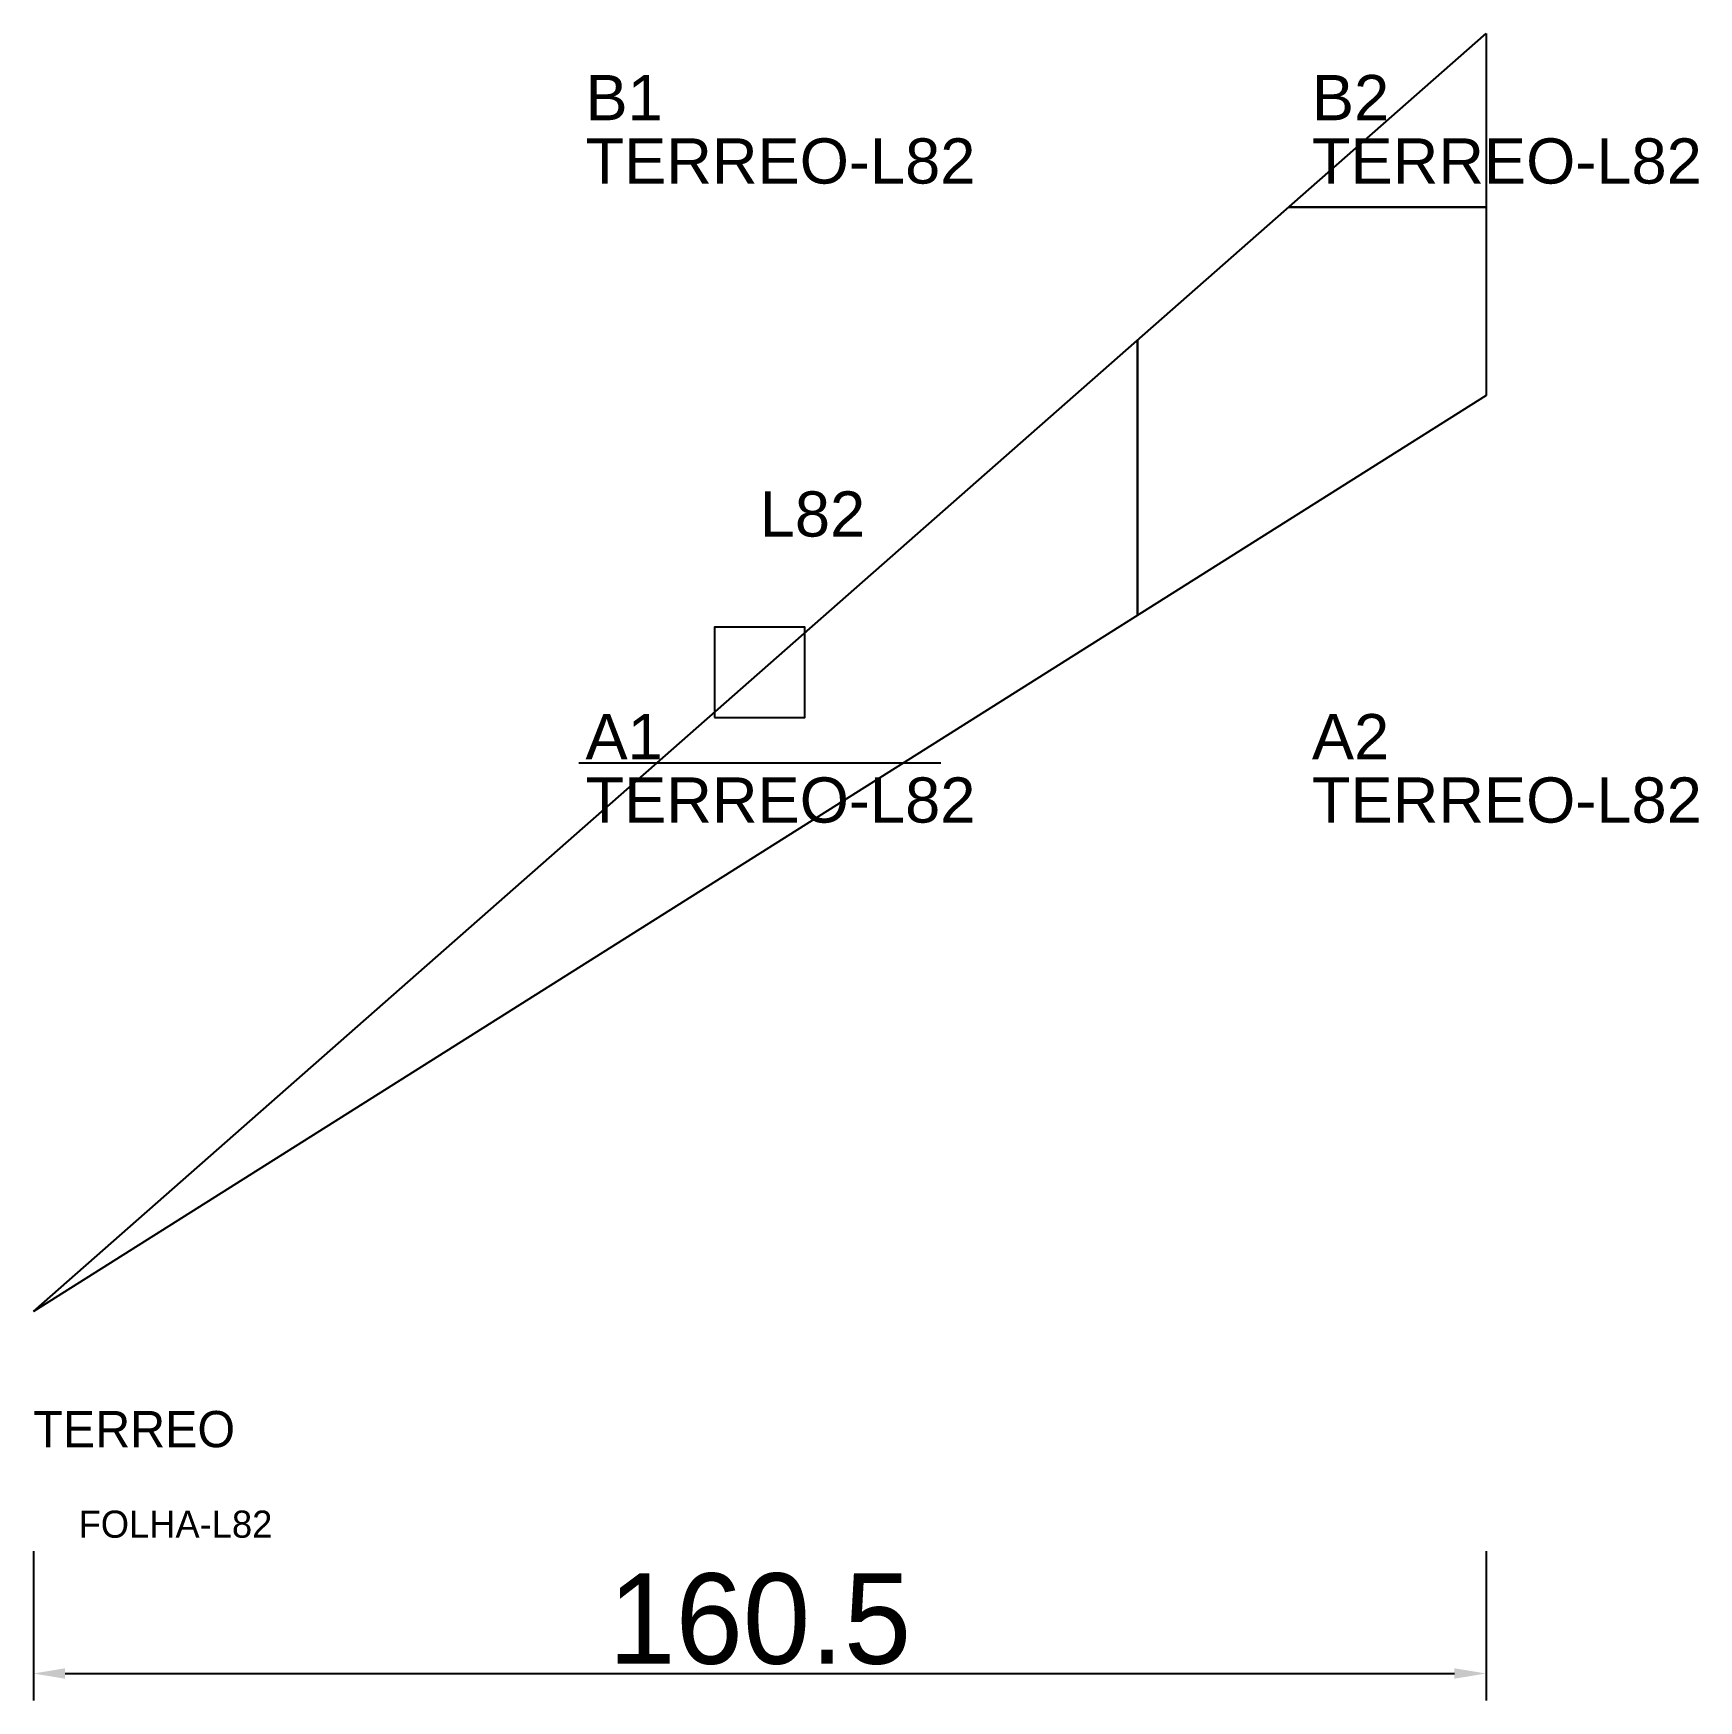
# Model space of a CAD drawing. Header units: metres. Extents: x 222 to 406, y 17 to 202.
import ezdxf

# ---------------------------------------------------------------- set-up
doc = ezdxf.new("R2010")
doc.units = ezdxf.units.M
for name, color, linetype in [('3', 3, 'CONTINUOUS'), ('AUX00', 7, 'CONTINUOUS'), ('COTA', 241, 'CONTINUOUS'), ('FOLHA', 255, 'CONTINUOUS'), ('Hachura', 251, 'CONTINUOUS'), ('NOMENCLATURA', 7, 'CONTINUOUS'), ('Nível', 160, 'CONTINUOUS'), ('Painéis', 200, 'CONTINUOUS'), ('Pilares', 5, 'CONTINUOUS'), ('SARR_2.2x7', 40, 'CONTINUOUS')]:
    doc.layers.add(name, color=color, linetype=linetype)
doc.styles.add('ARIAL', font='Arial.ttf')
doc.styles.add('STR_STANDARD', font='arial.ttf')
doc.dimstyles.new('EZ DXF', dxfattribs={"dimtxt": 10, "dimasz": 3.5, "dimexe": 3, "dimexo": 1.5, "dimgap": 1, "dimtad": 1, "dimdec": 1, "dimdsep": 46, "dimcen": 2.5, "dimazin": 3, "dimtfac": 1, "dimtmove": 0, "dimatfit": 3})

msp = doc.modelspace()

# ---------------------------------------------------------------- hatches: boundary and pattern name
at = {"layer": 'Hachura'}
h = msp.add_hatch(dxfattribs=at)
h.set_pattern_fill('ANSI31', scale=50)
h.paths.add_polyline_path([(222.2, 60.3), (382.7, 201.5), (382.7, 161.5)])
h = msp.add_hatch(dxfattribs=at)
h.set_pattern_fill('ANSI31', scale=50)
h.paths.add_polyline_path([(222.2, 60.3), (382.7, 201.5), (382.7, 161.5)])

# ---------------------------------------------------------------- linework, layer by layer
at = {"layer": '3'}
for points in [[(360.88, 182.3), (382.7, 182.3)], [(360.88, 182.3), (382.7, 182.3)], [(344.2, 137.22), (344.2, 167.63)], [(344.2, 137.22), (344.2, 167.63)]]:
    msp.add_lwpolyline(points, close=True, dxfattribs=at)
at = {"layer": 'Painéis', "color": 200}
for p, q in [((222.2, 60.3), (382.7, 201.5)), ((222.2, 60.3), (382.7, 201.5)), ((382.7, 201.5), (382.7, 161.5)), ((382.7, 201.5), (382.7, 161.5)), ((382.7, 161.5), (222.2, 60.3)), ((382.7, 161.5), (222.2, 60.3))]:
    msp.add_line(p, q, dxfattribs=at)
at = {"layer": 'Pilares'}
msp.add_lwpolyline([(297.45, 125.9), (307.45, 125.9), (307.45, 135.9), (297.45, 135.9)], close=True, dxfattribs=at)
msp.add_lwpolyline([(297.45, 125.9), (307.45, 125.9), (307.45, 135.9), (297.45, 135.9)], close=True, dxfattribs=at)
at = {"layer": 'SARR_2.2x7'}
msp.add_line((282.45, 120.9), (322.45, 120.9), dxfattribs=at)
msp.add_line((282.45, 120.9), (322.45, 120.9), dxfattribs=at)

# ---------------------------------------------------------------- texts
at = {"layer": '3', "style": 'STR_STANDARD'}
for s, p in [('B1', (283.2, 191.9)), ('B1', (283.2, 191.9)), ('B2', (363.45, 191.9)), ('B2', (363.45, 191.9)), ('A1', (283.2, 121.3)), ('A1', (283.2, 121.3)), ('A2', (363.45, 121.3)), ('A2', (363.45, 121.3))]:
    msp.add_text(s, height=5, dxfattribs=at).set_placement(p)
at = {"layer": 'AUX00', "style": 'STR_STANDARD'}
for p in [(283.2, 184.9), (283.2, 184.9), (363.45, 184.9), (363.45, 184.9), (283.2, 114.3), (283.2, 114.3), (363.45, 114.3), (363.45, 114.3)]:
    msp.add_text('TERREO-L82', height=5, dxfattribs=at).set_placement(p)
at = {"layer": 'FOLHA'}
msp.add_text('FOLHA-L82', height=3, dxfattribs=at).set_placement((227.2, 35.3))
msp.add_text('FOLHA-L82', height=3, dxfattribs=at).set_placement((227.2, 35.3))
at = {"layer": 'NOMENCLATURA', "insert": (302.45, 150.9), "char_height": 5, "attachment_point": 1, "style": 'ARIAL'}
msp.add_mtext('L82', dxfattribs=at)
msp.add_mtext('L82', dxfattribs=at)
at = {"layer": 'Nível'}
msp.add_text('TERREO', height=4, dxfattribs=at).set_placement((222.2, 45.3))
msp.add_text('TERREO', height=4, dxfattribs=at).set_placement((222.2, 45.3))

# ---------------------------------------------------------------- dimensions: what is measured, and where the dimension line sits
at = {"layer": 'COTA'}
msp.add_linear_dim(base=(222.2, 20.3), p1=(222.2, 35.3), p2=(382.7, 35.3), dimstyle='EZ DXF', dxfattribs=at).render()
msp.add_linear_dim(base=(222.2, 20.3), p1=(222.2, 35.3), p2=(382.7, 35.3), dimstyle='EZ DXF', dxfattribs=at).render()

doc.saveas('drawing.dxf')
